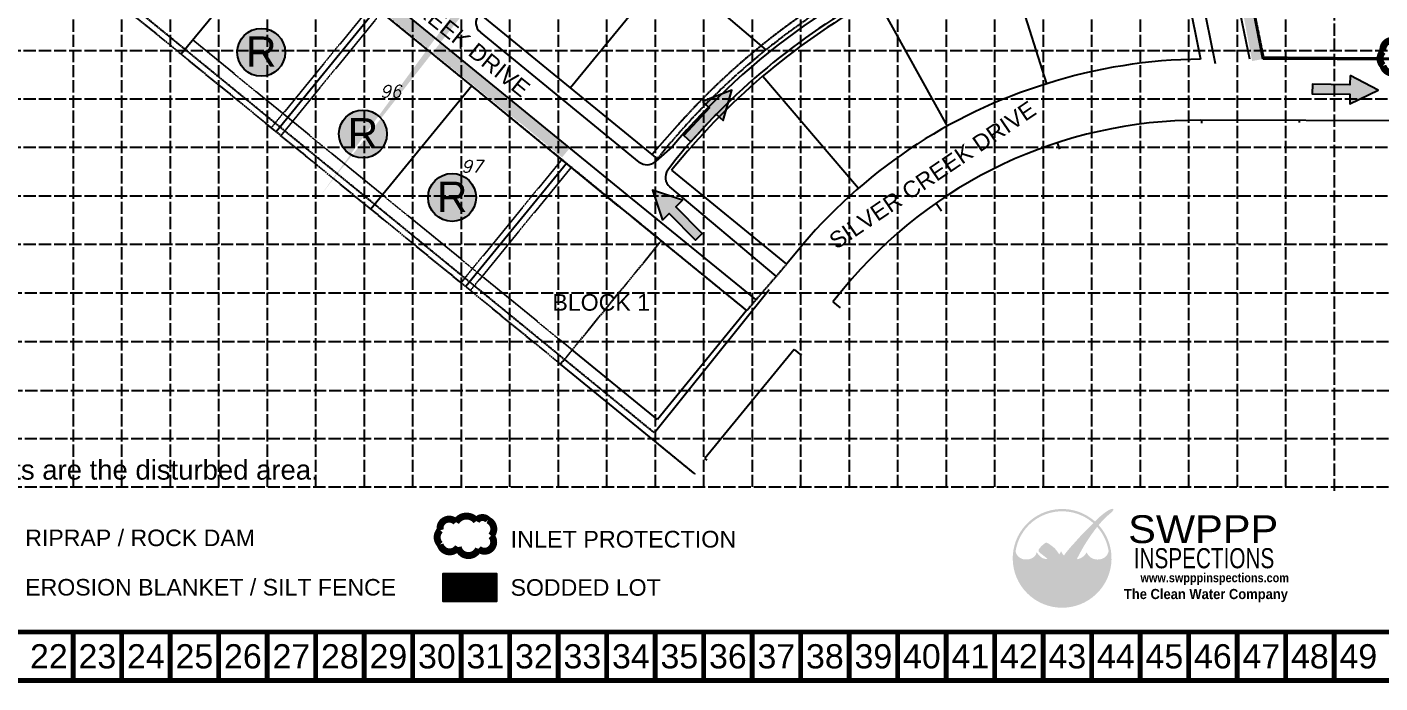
# Model space of a CAD drawing. Header units: feet. Extents: x 1375 to 3913, y 5863 to 7451.
# Drawn here: x 2250 to 3355, y 5863 to 6399 of the extents above; entities that cross this region are included whole.
import ezdxf
from ezdxf.enums import TextEntityAlignment as Align

# ---------------------------------------------------------------- set-up
doc = ezdxf.new("R2010")
doc.units = ezdxf.units.FT
doc.header["$MEASUREMENT"] = 0
for name, pattern in [('DASHED', [0.56, 0.5, -0.06]), ('HIDDEN', [0.31, 0.25, -0.06]), ('PROPERTY', [1.5500000000000003, 1.25, -0.06, 0.06, -0.06, 0.06, -0.06])]:
    doc.linetypes.add(name, pattern=pattern)
doc.layers.get('0').update_dxf_attribs({"color": 40, "linetype": 'CONTINUOUS'})
for name, color, linetype in [('ARROWS', 252, 'CONTINUOUS'), ('BASE', 7, 'CONTINUOUS'), ('DRAIN_OFFSITE', 5, 'DASHED'), ('EOP', 46, 'CONTINUOUS'), ('EROSION BLANKET', 84, 'CONTINUOUS'), ('ESMT_PLT', 1, 'HIDDEN'), ('EX_PVMT', 1, 'CONTINUOUS'), ('EX_WTR', 1, 'CONTINUOUS'), ('GRID', 254, 'HIDDEN'), ('INLET PROTECTION', 5, 'CONTINUOUS'), ('LEGEND', 7, 'CONTINUOUS'), ('LOGO', 7, 'CONTINUOUS'), ('LOT', 6, 'CONTINUOUS'), ('PARCEL_LBLS', 250, 'CONTINUOUS'), ('PL', 4, 'PROPERTY'), ('PL_ADJ', 1, 'CONTINUOUS'), ('PLAT_TITLE', 2, 'CONTINUOUS'), ('ROW', 3, 'CONTINUOUS'), ('SILT_FENCE', 15, 'DASHED')]:
    doc.layers.add(name, color=color, linetype=linetype)
doc.styles.add('L100', font='simplex', dxfattribs={"oblique": 15, "height": 10})
doc.styles.add("L200'", font='ARIAL.TTF', dxfattribs={"height": 0.001968503937008})
doc.styles.add('LOGO', font='', dxfattribs={"height": 25})
doc.styles.add('LOGO1', font='Rockeb.TTF', dxfattribs={"height": 25})
doc.styles.add('ryland', font='ARIAL.TTF', dxfattribs={"height": 25})
doc.styles.get("Standard").update_dxf_attribs({"font": 'ARIAL.TTF'})
doc.styles.get('LOGO').set_extended_font_data('Rockwell', bold=True)

# ---------------------------------------------------------------- blocks, each defined once
blk = doc.blocks.new('LOTA')
blk.add_attdef('LOTDES', text='', height=0.0833).set_placement((0, 0), align=Align.CENTER)
at = {"flags": 1}
for tag, p in [('LOTAINF', (-0.03768332663490526, -5.235306872464207e-07)), ('LOTAAC', (-0.03768332663490526, -3.433420090459549e-07)), ('LOTASF', (-0.03768332663490526, -1.631533308454891e-07))]:
    blk.add_attdef(tag, text='', height=1.051100610993672e-07, dxfattribs=at).set_placement(p, align=Align.CENTER)
blk = doc.blocks.new('A$C2CE27EB8')
at = {"layer": 'LOGO'}
h = blk.add_hatch(color=170, dxfattribs=at)
h.paths.add_polyline_path([(95.20861992706568, 59.81504070363519), (94.07369334172563, 60.98606272476661), (93.20989105467106, 61.99215020426902), (92.49474907468993, 62.93758486212084), (91.72606123329751, 64.11046033804814), (90.8898744552971, 65.57149512770093), (90.18182207053769, 66.94957151933932), (89.70416383342445, 67.91791408138363), (89.2234458290086, 68.92804492751497), (88.74702742547879, 69.9627933071099), (88.2822679910164, 71.00498846953622), (87.61511127851418, 72.55032519594693), (86.86670594156385, 74.41317764647602), (86.32491196267847, 75.8464669364829), (85.99417947002121, 76.7368961377664), (85.66793594230376, 77.62104547618901), (85.33886935236933, 78.50836135363193), (84.99966767295837, 79.40829017150634), (84.6430188769341, 80.33027833144138), (84.262821712392, 81.28146670362446), (83.85781802847987, 82.25977403249851), (83.42796044962097, 83.26081353123323), (82.97320160024219, 84.28019841286459), (82.49349410477816, 85.31354189049728), (81.98879058765306, 86.35645717721388), (81.45904367329786, 87.40455748609156), (80.90420598614173, 88.45345603023168), (80.32494880105287, 89.49856265825804), (79.72481799463594, 90.53447376130839), (79.1080780939842, 91.55558236594493), (78.47899362613998, 92.55628149887036), (77.84182911815833, 93.53096418669418), (77.20084909709203, 94.47402345611931), (76.56031809001661, 95.37985233372979), (75.9245006239803, 96.24284384621546), (75.29600721908173, 97.05951900913624), (74.67083236753024, 97.83491079374062), (74.04331655460737, 98.57618016014737), (73.40780026553784, 99.29048806855747), (72.75862398560503, 99.98499547911558), (72.1793484526429, 100.575858404515), (70.47289153210977, 100.568494646894), (68.5134819731129, 100.7704809104139), (66.91230834093403, 101.0750802794083), (65.81135303921337, 101.3341426457597), (64.71119866818253, 101.6476739509093), (63.63140311866027, 102.0156544650441), (62.05915515635797, 102.6424066675763), (60.07842272753896, 103.6699068674942), (58.25412977444239, 104.8564421282678), (56.63927229824913, 106.1541399392996), (55.21113329124228, 107.5514634970574), (53.97079602145686, 108.9689733489607), (52.91890984247175, 110.3178684588513), (52.07066288076476, 111.4855240149183), (51.38027484900749, 112.4564972889519), (51.03586780325031, 112.9376586029764), (50.72603403934727, 113.3605683685873), (50.44960616934668, 113.7204598281415), (50.20541680528731, 114.0125662240083), (49.99229855917338, 114.2321207985856), (49.809084043035, 114.3743567942487), (49.65391661365402, 114.4363274124933), (49.5221826068655, 114.4223656912385), (49.40857910325803, 114.3386246275119), (49.30780318342613, 114.1912572183365), (49.21455192796157, 113.9864164607432), (49.12352241745702, 113.7302553517541), (49.02941173250611, 113.4289268883987), (48.7759250414806, 112.5872023006982), (48.35059710869564, 111.3747263117334), (47.81714754202221, 110.2006988721537), (47.25892343048372, 109.1884784835494), (46.55964948912333, 108.1414053056127), (45.72698798959345, 107.0905348426951), (44.76604950624051, 106.058711746556), (43.68763672331033, 105.0730208157835), (42.48594105192342, 104.1387759535801), (41.18542137938994, 103.2746727304831), (39.80829360155622, 102.4956993653346), (38.37276280240076, 101.8144041642818), (36.89372032717574, 101.2438215045376), (35.33215200635232, 100.7776745677445), (33.65324493998332, 100.4122832231673), (31.82326734897742, 100.1443318105237), (29.82933389825894, 99.97223701926293), (27.76356815858026, 99.90422111723626), (25.71343668541022, 99.9471702578877), (23.77369154148118, 100.1070107251569), (21.98613133873914, 100.3918615830386), (20.3052719441971, 100.8156811456773), (18.68793543115953, 101.3918767572854), (17.07718847034903, 102.1399782903061), (15.46496805492279, 103.063576776523), (13.87120707690201, 104.1648637786191), (12.31774657481537, 105.4466015168376), (11.21002844370878, 106.5353245398866), (10.48556118833039, 107.3169003419497), (9.779946300448046, 108.1706879763211), (9.091635901870632, 109.1230325883329), (8.419082114381581, 110.2002793233679), (7.760737059771145, 111.428773326764), (7.115052859830939, 112.8348597438835), (6.480481636358491, 114.4448837200978), (5.855475511144959, 116.2851904007404, -0.5957293136125847), (166.6438216678439, 175.1367396979603), (167.9164323571008, 176.4356777410292), (168.9552358324404, 177.4869522000387), (170.0442564355926, 178.5779183185913, 37.93689005444305), (177.7058289826232, 171.0134741280829), (177.2714863263222, 170.491520946182), (176.3860161327716, 169.4146911069757), (175.4925541365715, 168.3141704989392), (174.6195357378247, 167.2244648089894, -0.1464490997537612), (198.4423599902821, 116.7301987880822), (198.0176922042765, 115.7411114493343), (197.6390368664142, 114.8180767077698), (197.2973744290111, 113.9565475623908), (196.9836853443626, 113.1519770121961), (196.5048014217077, 111.9298741414269), (195.9662184486442, 110.6758833059893), (195.3706916403876, 109.5381506272637), (194.6864941170138, 108.4816282985394), (193.9294514483781, 107.514287467796), (193.0950177334735, 106.606665741424), (192.1685963037035, 105.7215574019913), (191.1782398544647, 104.8803513496532), (190.1223148246545, 104.0835077173409), (189.009535408286, 103.3412741931452), (187.8495382998963, 102.6642404088408), (186.6415396046427, 102.0551571374424), (185.3867635519919, 101.5172422900283), (184.0864722830388, 101.0534494695478), (182.7449008752624, 100.6669801713075), (181.3564076434127, 100.3528907665657), (179.9364145249151, 100.1097636108741), (178.4903952459654, 99.93386345252702), (177.0186155145661, 99.82210335118782), (175.5426365566786, 99.78186704733241), (174.031062877385, 99.82100725639805), (172.4700050797078, 99.94879829555953), (170.8430124940019, 100.1751302947019), (169.1817513800052, 100.5059694411499), (167.5241041564564, 100.9472150835429), (165.9116581873923, 101.5036779997162), (164.3900492679395, 102.1764073333478), (162.9360756016436, 102.979030075971), (161.5475284874551, 103.9078889100349), (160.2105312116923, 104.9643755479361), (158.9099179795721, 106.1508139649586), (157.6688019462313, 107.4335286180835), (156.532737559502, 108.7566013178192), (155.5502930276703, 110.0583187377083), (154.7902080806239, 111.2345821460882), (154.2711876837807, 112.1398100411299), (153.9890702645257, 112.643823941767), (153.7366072574864, 113.0898248267713), (153.5088910579143, 113.4681090821376), (153.3010140611868, 113.7689730935002), (153.1080686626506, 113.9827132465999), (152.9255649298175, 114.1028256868893), (152.7506836188218, 114.1356055987507), (152.5810231579549, 114.0905479262927), (152.4141819755091, 113.9771476136279), (152.2477584997741, 113.804899604862), (152.0793511590464, 113.5832988441151), (151.9065583816141, 113.3218402754917), (151.7269785957583, 113.0300188430963), (151.538262428739, 112.7159904591367), (151.0549735276804, 111.9102342573232), (150.3624256347553, 110.8338517756439), (149.4575666021706, 109.6161752978375), (148.4975178456043, 108.5235431732789), (147.6236546356345, 107.6299207571), (146.65649223733, 106.7420057109738), (145.6029140320798, 105.8771291933182), (144.4470948580356, 105.0280235610048), (143.1828379578683, 104.1927524228066), (141.7750791716262, 103.3511755922696), (140.2065048930954, 102.5025607768547), (138.4577538122303, 101.7272413704164), (136.8506304059351, 101.2070239784409), (135.5951448572137, 100.8721417295218), (134.1745706367819, 100.5674157436836), (132.6348719967255, 100.3092029401128), (132.2787053165912, 99.4353157435321), (131.88292379207, 98.44098954822562), (131.436158300397, 97.30235522594432), (130.9413036668916, 96.028291063869), (130.4051125172691, 94.63657819342075), (129.8343374772185, 93.14499774585897), (129.2357311724541, 91.57133085274347), (128.616046228713, 89.93335864561686), (127.9820352716497, 88.24886225548812), (127.3404509269462, 86.53562281396466), (126.6978120755766, 84.81106276652054), (126.0597026190349, 83.09116981411353), (125.4314727141023, 81.39157297152735), (124.8184725175361, 79.72790125412973), (124.2260521861085, 78.11578367670768), (123.6595618765655, 76.57084925430365), (123.1243517456637, 75.10872700191669), (122.6257719501591, 73.74504593454787), (122.1670180661931, 72.4912172257408), (121.7426673474647, 71.34178068328151), (121.3451424670147, 70.2870582734322), (120.7639613101292, 68.7972390352545), (120.0496546642535, 67.16443784493822), (119.3123976078982, 65.74425945314022), (118.4949972512859, 64.4425841870924), (117.6221654546198, 63.26282337223995), (116.7140398665915, 62.19287788736153), (115.7617503166903, 61.1884766994383), (114.8164658908545, 60.28331490911057), (113.8565050157094, 59.46382836381633), (112.8669251126407, 58.726997597013), (111.8483876441574, 58.08134185319261), (110.7803966892893, 57.5146939833146), (109.6942649706234, 57.03167218316173), (108.3571767009726, 56.5362396645088), (106.8038728609677, 56.11730793186723), (105.3904011952773, 55.90186672742789), (104.0637420359526, 55.89150274348412), (102.7869401917023, 56.08436781328317), (101.5312572783423, 56.42565553995701), (100.0462058634612, 56.9279379650402), (98.75863792865448, 57.42650168806108), (97.4881895509534, 58.05381253724374), (96.33020872727593, 58.83565389332148)])
h.paths.add_polyline_path([(103.1600825765486, 111.2688724897855), (101.2154833940272, 114.6768879966677), (100.0487132690682, 117.1282727373818), (99.36062895480563, 115.3943663291249), (97.4758566524165, 112.2853005655869), (95.97351852070824, 110.5884500736595), (96.15217366016395, 110.2920965639929), (96.45558665199042, 109.790587985556), (96.73902394676315, 109.3293376317462), (97.00495446489822, 108.9095790388334), (97.25584712671025, 108.5325457432701), (97.49407733102453, 108.1986115439731), (97.72164639045786, 107.9047112898745), (97.94046209611952, 107.6469200924558), (98.15243223908965, 107.4213130631802), (98.35946461048388, 107.2239653134973), (98.56346700138192, 107.050951954895), (98.76634720286393, 106.8983480988292), (98.97001300605007, 106.7622288567563), (99.1760168276387, 106.6392300368059), (99.3844895868765, 106.5282302336823), (99.59520682855873, 106.4286687387687), (99.80794409755981, 106.3399848434253), (100.0224769387137, 106.2616178390145), (100.2385808968711, 106.1930070169184), (100.4560315168596, 106.1335916685014), (100.6746043435305, 106.0828110851241), (100.8939627027735, 106.0402353894937), (101.1133210447529, 106.0059580296204), (101.3317816006434, 105.9802032848547), (101.5484466016696, 105.9631954345359), (101.7624182790241, 105.9551587580121), (101.9727988638806, 105.9563175346273), (102.1786905874769, 105.9668960437255), (102.3791956810087, 105.9871185646529), (102.5737717413913, 106.0171719968607), (102.763297828531, 106.0570937202438), (102.9490083680571, 106.1068837348062), (103.1321377855493, 106.166542040535), (103.3139205066541, 106.2360686374378), (103.4955909569753, 106.3154635255155), (103.6783835621486, 106.4047267047602), (103.8635327478073, 106.5038581751901), (104.0520110953316, 106.6129513882249), (104.2437438094162, 106.732473601071), (104.4383942504728, 106.8629855223295), (104.6356257790135, 107.0050478606819), (104.8351017554637, 107.1592213247261), (105.0364855402786, 107.3260666231025), (105.2394404939196, 107.5061444644339), (105.4436299768531, 107.7000155573616), (105.6491101215847, 107.9084835780831), (105.8575081488007, 108.1333240731384), (105.9954415665334, 108.290586631517), (104.5661867606514, 109.5050753134587)], flags=17)
blk.add_hatch(color=240, dxfattribs=at).paths.add_polyline_path([(187.7048146419793, 194.509524663102), (189.7804245014636, 196.0903705584786), (191.5485997498718, 197.4081922000894), (193.0439611310462, 198.4933234566121), (194.3011293888294, 199.376098196725), (195.3547252670651, 200.0868502891097), (196.2393695095943, 200.6559136024433), (196.9896828602618, 201.1136220054067), (197.6402860629082, 201.4903093666757), (198.2213483574646, 201.8122912012677), (198.7452329682078, 202.0898096095315), (199.2198516155022, 202.3290883381529), (199.6531160197114, 202.5363511338161), (200.0529379012, 202.7178217432062), (200.4272289803316, 202.8797239130079), (200.7839009774702, 203.0282813899074), (201.1308656129804, 203.1697179205895), (201.4744167308991, 203.3090143729356), (201.8143766699554, 203.4461800996215), (202.1489498925498, 203.5799815745193), (202.4763408610866, 203.7091852715018), (202.7947540379664, 203.8325576644415), (203.1023938855919, 203.9488652272111), (203.3974648663643, 204.0568744336821), (203.6781714426857, 204.1553517577282), (203.9432791831773, 204.2433627106362), (204.1937980813377, 204.321168953354), (204.4312992368846, 204.3893311842434), (204.657353749536, 204.448410101666), (204.8735327190097, 204.4989664039839), (205.0814072450221, 204.5415607895604), (205.2825484272926, 204.5767539567568), (205.4785273655375, 204.6051066039339), (205.6705410848235, 204.62712335962), (205.8582903116062, 204.6430845729951), (206.0411016976886, 204.6532145234042), (206.2183018948745, 204.6577374901916), (206.3892175549672, 204.6568777527034), (206.5531753297714, 204.6508595902834), (206.7095018710897, 204.6399072822761), (206.8575238307253, 204.6242451080276), (206.996698791218, 204.6040412770457), (207.1270080580503, 204.5792397194941), (207.2485638674389, 204.5497282957007), (207.361478455603, 204.5153948659936), (207.46586405876, 204.4761272906997), (207.5618329131275, 204.4318134301458), (207.6494972549244, 204.3823411446612), (207.7289693203675, 204.3275982945726), (207.8003987519887, 204.2674166686598), (207.8640848175728, 204.2014037695111), (207.9203641912172, 204.1291110281689), (207.9695735470218, 204.0500898756736), (208.0120495590836, 203.9638917430656), (208.0481289015006, 203.8700680613873), (208.0781482483717, 203.7681702616798), (208.1024442737958, 203.6577497749824), (208.1212040208557, 203.5386383866536), (208.1340160085883, 203.4117892993125), (208.1403191250142, 203.2784360698935), (208.1395522581543, 203.1398122553326), (208.1311542960311, 202.9971514125644), (208.1145641266658, 202.8516870985238), (208.0892206380786, 202.704652870146), (208.0545627182923, 202.5572822843654), (208.0100479556054, 202.4102295029647), (207.9552087394241, 202.2618311071102), (207.8895961594326, 202.1098442828156), (207.8127613053139, 201.9520262160919), (207.7242552667531, 201.786134092955), (207.6236291334344, 201.6099250994154), (207.5104339950394, 201.4211564214883), (207.3842209412546, 201.2175852451857), (207.2444662520156, 200.997548148251), (207.0903469682703, 200.7616992753514), (206.9209653212188, 200.5112721628828), (206.7354235420644, 200.2475003472416), (206.5328238620068, 199.9716173648255), (206.3122685122466, 199.6848567520306), (206.0728597239849, 199.3884520452531), (205.8136997284232, 199.0836367808903), (205.5322261124647, 198.7697941907435), (205.2192178858236, 198.4389062882351), (204.8637894139156, 198.0811047821907), (204.4550550621575, 197.6865213814367), (203.9821291959652, 197.2452877948011), (203.4341261807549, 196.7475357311092), (202.8001603819434, 196.183396899189), (202.0693461649462, 195.5430030078657), (201.2357483284763, 194.8203235151982), (200.3132334044226, 194.0246788761712), (199.3206183579732, 193.1692272950028), (198.276720154312, 192.267126975909), (197.2003557586254, 191.3315361231079), (196.1103421361013, 190.3756129408147), (195.0254962519234, 189.4125156332476), (193.9646350712787, 188.4554024046232), (192.9423293351829, 187.5142726187707), (191.9561648879726, 186.5864902779666), (190.9994813498115, 185.6662605441007), (190.0656183408669, 184.7477885790623), (189.1479154813046, 183.8252795447391), (188.2397123912897, 182.8929386030214), (187.334348690988, 181.9449709157965), (186.4251640005659, 180.9755816449556), (185.5071256245146, 179.9806582870877), (184.5817116046269, 178.9628176775867), (183.6520276670253, 177.9263589865491), (182.7211795378294, 176.8755813840693), (181.7922729431584, 175.8147840402437), (180.8684136091338, 174.7482661251669), (179.9527072618748, 173.6803268089348), (179.0482596275015, 172.6152652616414), (178.1564167976876, 171.5549492523714), (177.2714863263091, 170.4915209461536), (176.3860161327989, 169.4146911070067), (175.4925541365856, 168.3141704989488), (174.5836482571008, 167.1796698859972), (173.6518464137739, 166.0009000321697), (172.6896965260353, 164.767571701484), (171.689746513317, 163.4693956579575), (170.6473538547366, 162.0999189857098), (169.5691142681781, 160.6680340492654), (168.4644330312126, 159.1864695332496), (167.3427154214119, 157.6679541222867), (166.2133667163466, 156.1252165010043), (165.0857921935894, 154.5709853540267), (163.969397130712, 153.0179893659789), (162.8735868052854, 151.4789572214878), (161.8052128185641, 149.9630650778626), (160.7609120665302, 148.4652789831551), (159.734767768849, 146.9770124581011), (158.7208631451849, 145.4896790234369), (157.7132814152033, 143.9946921998989), (156.7061057985684, 142.4834655082223), (155.6934195149456, 140.947412469143), (154.6693057839989, 139.3779466033981), (153.6302805834284, 137.7701013900341), (152.582590923068, 136.1333901413377), (151.534916570788, 134.4809461279067), (150.4959372944581, 132.8259026203385), (149.4743328619466, 131.1813928892306), (148.4787830411237, 129.5605502051803), (147.5179675998593, 127.9765078387849), (146.6005663060209, 126.4423990606424), (145.7323958355828, 124.9671911833274), (144.9078204969287, 123.5431876873217), (144.1183415065461, 122.1585260950852), (143.3554600809234, 120.8013439290778), (142.6106774365471, 119.4597787117588), (141.8754947899042, 118.1219679655878), (141.1414133574845, 116.7760492130245), (140.399934355773, 115.4101599765285), (139.6458964651051, 114.0178254719557), (138.8874882212031, 112.6141216887473), (138.1362356236355, 111.2195123097432), (137.4036646719719, 109.85446101778), (136.7013013657802, 108.5394314956969), (136.0406717046303, 107.2948874263312), (135.4333016880914, 106.1412924925216), (134.8907173157304, 105.0991103771075), (134.4197912244554, 104.1794548267756), (134.0087826005188, 103.3560398436201), (133.6412972675125, 102.593229493584), (133.3009410490245, 101.8553878426111), (132.9713197686465, 101.106878956645), (132.6360392499691, 100.3120669016283), (132.2787053165839, 99.43531574350573), (131.8829237920791, 98.44098954822005), (131.4361583003988, 97.30235522595842), (130.9413036668943, 96.02829106388322), (130.4051125172682, 94.6365781933979), (129.8343374772253, 93.14499774590911), (129.2357311724691, 91.57133085282089), (128.6160462287025, 89.93335864553978), (127.9820352716301, 88.24886225546845), (127.3404509269558, 86.53562281401321), (126.697812075558, 84.8110627665119), (126.0597026190167, 83.09116981403099), (125.4314727140913, 81.3915729715709), (124.8184725175361, 79.72790125412973), (124.2260521861085, 78.11578367670768), (123.6595618765655, 76.57084925430365), (123.1243517456637, 75.10872700191669), (122.6257719501591, 73.74504593454787), (122.1670180661945, 72.49121722574637), (121.7426673474565, 71.34178068327037), (121.3451424670175, 70.28705827342958), (120.9668660979487, 69.31737196253289), (120.600260913322, 68.4230437168901), (120.2377495862102, 67.59439550280979), (119.8717547896854, 66.82174928660197), (119.4946991968186, 66.09542703457521), (119.100619253546, 65.40701144056834), (118.6900064972551, 64.75312810853382), (118.2649662381959, 64.13166336995482), (117.8276037866199, 63.54050355631216), (117.3800244527765, 62.97753499908833), (116.9243335469168, 62.44064402976539), (116.4626363792918, 61.92771697982482), (115.9970382601514, 61.43664018074935), (115.5290878742221, 60.96568962370975), (115.0581074041306, 60.51469993863032), (114.5828624069804, 60.08389541512622), (114.1021184398742, 59.67350034281048), (113.614641059914, 59.28373901129817), (113.1191958242025, 58.91483571020274), (112.6145482898437, 58.5670147291388), (112.0994640139397, 58.24050035771927), (111.5734379997411, 57.93546081401144), (111.0388830350907, 57.65184002989054), (110.4989413539788, 57.38952586568359), (109.9567551903992, 57.14840618171922), (109.4154667783396, 56.92836883832422), (108.8782183517924, 56.72930169582571), (108.3481521447475, 56.55109261455254), (107.8284103911983, 56.39362945483128), (107.3214245850222, 56.25689352671679), (106.8267832596512, 56.1412399391719), (106.3433642084074, 56.04711725088589), (105.8700452246098, 55.97497402054898), (105.4057041015803, 55.92525880685082), (104.9492186326397, 55.89842016848081), (104.4994666111079, 55.8949066641286), (104.0553258303053, 55.91516685248484), (103.6156927809511, 55.95918204017971), (103.1795387433517, 56.02506452561272), (102.7458536952136, 56.11045935512448), (102.3136276142427, 56.21301157505548), (101.881850478142, 56.33036623174689), (101.4495122646194, 56.46016837153888), (101.0156029513787, 56.60006304077262), (100.5791125161254, 56.74769528578815), (100.1394985327602, 56.90145775930034), (99.69808895996357, 57.06273353951883), (99.25667935261117, 57.23365331102787), (98.81706526557946, 57.41634775841032), (98.381042253744, 57.61294756625068), (97.95040587198037, 57.82558341913204), (97.52695167516413, 58.05638600163786), (97.11247521817268, 58.30748599835306), (96.70832316859969, 58.58035993550163), (96.3140466449272, 58.87386770587557), (95.92874787835717, 59.18621504390967), (95.55152910008928, 59.51560768403601), (95.18149254132368, 59.86025136068929), (94.81774043326277, 60.21835180830283), (94.4593750071067, 60.58811476130973), (94.10549849405652, 60.96774595414479), (93.7547642322761, 61.35752571887235), (93.40402998777245, 61.76603277808783), (93.0497046335172, 62.20392045201629), (92.68819704248153, 62.68184206088529), (92.31591608763574, 63.21045092492056), (91.92927064194919, 63.80040036434889), (91.52466957839442, 64.46234369939691), (91.09852176994127, 65.20693425028946), (90.64906117209921, 66.0401879921086), (90.18182207052996, 66.94957151935), (89.70416383343581, 67.91791408136442), (89.22344582901724, 68.92804492750133), (88.74702742547697, 69.96279330711252), (88.28226799101367, 71.0049884695469), (87.83652689383052, 72.03745966415568), (87.41716350212755, 73.04303614028947), (87.0290919515428, 74.00898333933947), (86.66744544745416, 74.94031147086218), (86.3249119626762, 75.84646693645607), (85.99417947002257, 76.73689613771978), (85.66793594230876, 77.62104547625029), (85.33886935234796, 78.50836135364659), (84.9996676729561, 79.4082901715069), (84.64301887694683, 80.33027833142819), (84.26282171240291, 81.28146670359058), (83.85781802848487, 82.25977403249647), (83.42796044962188, 83.26081353122856), (82.97320160024174, 84.28019841287221), (82.49349410477453, 85.31354189051046), (81.98879058764896, 86.35645717722605), (81.45904367329376, 87.40455748610316), (80.9042059861381, 88.4534560302261), (80.32494880104969, 89.49856265827168), (79.72481799464776, 90.53447376129327), (79.1080780939933, 91.55558236593993), (78.47899362614316, 92.55628149885922), (77.84182911815833, 93.5309641866993), (77.20084909709749, 94.47402345610817), (76.56031809001843, 95.37985233373286), (75.92450062398166, 96.24284384622251), (75.29600721907809, 97.05951900914283), (74.67083236753206, 97.8349107937346), (74.04331655459919, 98.57618016015601), (73.40780026553784, 99.29048806856667), (72.75862398560321, 99.98499547912479), (72.09012820005319, 100.6668633519893), (71.39665339414341, 101.343252647319), (70.67254005313043, 102.021324325273), (69.91392969707113, 102.7067147582129), (69.12416798522281, 103.3989619673158), (68.30840161164042, 104.0960793859606), (67.4717772703807, 104.7960804475289), (66.61944165549994, 105.4969785854004), (65.75654146105308, 106.1967872329533), (64.88822338109821, 106.8935198235694), (64.01963410969074, 107.5851897906265), (63.15630766180766, 108.2692418814186), (62.30532733611744, 108.9408460988798), (61.4741637522061, 109.5946037598579), (60.67028752966144, 110.2251161812003), (59.90116928807083, 110.8269846797538), (59.17427964702347, 111.3948105723649), (58.49708922610535, 111.9231951758828), (57.87706864490565, 112.4067398071527), (57.31958303998363, 112.8418987524752), (56.82157561578697, 113.2325381759612), (56.37788409373525, 113.5843772111726), (55.98334619524849, 113.903134991673), (55.63279964174581, 114.1945306510252), (55.32108215464768, 114.4642833227916), (55.04303145537278, 114.7181121405345), (54.7934852653425, 114.9617362378186), (54.56801076364081, 115.2002019084597), (54.36509296002077, 115.4358640872892), (54.18394632190211, 115.670404869395), (54.02378531670365, 115.9055063498625), (53.88382441184331, 116.1428506237788), (53.76327807474036, 116.3841197862304), (53.66136077281499, 116.6309959323027), (53.57728697348375, 116.8851611570823), (53.51032724787819, 117.1477368572943), (53.45997658196939, 117.4176016362134), (53.4257860654443, 117.693073398754), (53.407306787984, 117.9724700498292), (53.40408983927318, 118.2541094943534), (53.4156863089961, 118.5363096372396), (53.44164728683654, 118.8173883834016), (53.4815238624783, 119.0956636377526), (53.53531602152316, 119.3703504242975), (53.6048193332449, 119.6442522434052), (53.69227826283577, 119.9210697145344), (53.79993727548708, 120.204503457144), (53.93004083639198, 120.4982540906934), (54.08483341074134, 120.8060222346421), (54.26655946372739, 121.1315085084492), (54.47746346054191, 121.4784135315738), (54.71934486946975, 121.8496447218502), (54.99222317116619, 122.2449366906101), (55.29567284937866, 122.6632308475635), (55.62926838785461, 123.1034686024155), (55.99258427034283, 123.5645913648756), (56.38519498058986, 124.0455405446506), (56.80667500234358, 124.5452575514488), (57.25659881935371, 125.0626837949773), (57.73408033393389, 125.5962433397242), (58.2363911226762, 126.1422908692992), (58.76034218073892, 126.6966637220941), (59.30274450328125, 127.2551992364982), (59.86040908546283, 127.8137347509023), (60.43014692244196, 128.3681076036967), (61.00876900937692, 128.9141551332722), (61.59308634142826, 129.4477146780187), (62.17949142090538, 129.9648418807091), (62.76270277871618, 130.4624656016407), (63.3370204529233, 130.9377330054939), (63.89674448158712, 131.3877912569474), (64.4361749027662, 131.8097875206818), (64.94961175452408, 132.2008689613767), (65.43135507491888, 132.5581827437113), (65.87570490201233, 132.8788760323656), (66.27877164152505, 133.1610947864666), (66.64390716982098, 133.4069801429335), (66.97627373092655, 133.6196720331317), (67.28103356886459, 133.8023103884283), (67.56334892766063, 133.9580351401896), (67.82838205134021, 134.0899862197809), (68.08129518392752, 134.20130355857), (68.32725056944673, 134.2951270879211), (68.57055007504096, 134.3740360374171), (68.81205406031404, 134.4383668294987), (69.05176250798831, 134.4878951848194), (69.28967540078838, 134.5223968240351), (69.52579272143385, 134.5416474678017), (69.7601144526484, 134.5454228367734), (69.9926405771539, 134.5334986516054), (70.22337107767225, 134.5056506329528), (70.45253038632472, 134.4618974690503), (70.68124073282843, 134.4032297184463), (70.91084879629761, 134.3308809072676), (71.1427012558479, 134.2460845616417), (71.37814479059352, 134.1500742076971), (71.61852607965193, 134.0440833715609), (71.865191802136, 133.9293455793603), (72.11948863716134, 133.8070943572229), (72.38339919420878, 133.6775539759352), (72.6614498042145, 133.5369116849248), (72.95880272848217, 133.3803454782757), (73.280620228315, 133.2030333500743), (73.63206456501575, 133.0001532944067), (74.01829799988491, 132.7668833053585), (74.44448279422659, 132.4984013770147), (74.91578120934264, 132.1898855034613), (75.43558748662326, 131.8381109896383), (76.00022378780659, 131.4462423838967), (76.6042442547182, 131.0190415454422), (77.24220302918275, 130.5612703334806), (77.90865425302718, 130.0776906072166), (78.59815206807525, 129.5730642258555), (79.30525061615299, 129.0521530486036), (80.02450403908688, 128.5197189346651), (80.75079531734218, 127.9796006328077), (81.48032278595429, 127.4319444500463), (82.20961361860009, 126.8759735829591), (82.93519498895466, 126.3109112281206), (83.65359407069582, 125.7359805821086), (84.36133803749908, 125.1504048414999), (85.05495406304044, 124.553407202872), (85.73096932099725, 123.9442108628011), (86.38685401001067, 123.3220836974457), (87.02385042859441, 122.6864723012862), (87.64414390022466, 122.0368679483876), (88.24991974838031, 121.3727619128117), (88.84336329653843, 120.6936454686211), (89.42665986817792, 119.9990098898795), (90.00199478677678, 119.2883464506499), (90.57155337581162, 118.5611464249961), (91.13655821125076, 117.8180512049465), (91.69438087902063, 117.0643026544008), (92.24143021753525, 116.3062927552268), (92.77411506521048, 115.5504134892902), (93.28884426046079, 114.803056838458), (93.78202664170294, 114.0706147845968), (94.25007104735005, 113.359479309573), (94.68938631581796, 112.6760423952538), (95.09739129917807, 112.0258362825929), (95.47554490412404, 111.4109542488997), (95.82631605100687, 110.8326298305716), (96.15217366017487, 110.2920965640036), (96.45558665198087, 109.7905879855925), (96.73902394677134, 109.3293376317366), (97.00495446489913, 108.9095790388309), (97.25584712671207, 108.5325457432722), (97.49407733101953, 108.1986115439701), (97.72164639045604, 107.9047112898761), (97.94046209611633, 107.6469200924579), (98.15243223909374, 107.4213130631786), (98.35946461048252, 107.2239653135038), (98.56346700137556, 107.0509519548996), (98.76634720286756, 106.8983480988296), (98.97001300605143, 106.7622288567594), (99.17601682764507, 106.6392300368054), (99.3844895868674, 106.5282302336859), (99.59520682855873, 106.4286687387682), (99.80794409756209, 106.3399848434218), (100.0224769387191, 106.2616178390156), (100.2385808968716, 106.1930070169175), (100.456031516861, 106.1335916684968), (100.6746043435305, 106.0828110851227), (100.8939627027803, 106.0402353894921), (101.1133210447524, 106.0059580296204), (101.3317816006484, 105.9802032848537), (101.5484466016683, 105.9631954345364), (101.7624182790132, 105.9551587580121), (101.9727988638847, 105.9563175346273), (102.1786905874833, 105.966896043726), (102.3791956810096, 105.9871185646533), (102.5737717414013, 106.0171719968633), (102.7632978285424, 106.0570937202468), (102.9490083680498, 106.1068837348031), (103.1321377855461, 106.166542040534), (103.3139205066491, 106.2360686374374), (103.495590956979, 106.3154635255145), (103.6783835621541, 106.4047267047641), (103.8635327477959, 106.503858175188), (104.0520110953294, 106.6129513882233), (104.2437438094044, 106.7324736010638), (104.4383942504801, 106.8629855223397), (104.6356257790117, 107.0050478606839), (104.8351017554583, 107.1592213247261), (105.0364855402754, 107.3260666230989), (105.2394404939223, 107.5061444644323), (105.443629976854, 107.7000155573589), (105.6491101215797, 107.9084835780876), (105.8575081488043, 108.1333240731445), (106.0708440512844, 108.3765555566329), (106.2911378217764, 108.6401965426561), (106.5204094530354, 108.9262655453178), (106.7606789378192, 109.2367810787217), (107.0139662688821, 109.5737616569719), (107.2822914389812, 109.9392257941706), (107.5675622219333, 110.3347060658429), (107.8712375157916, 110.7597912931884), (108.1946639996731, 111.2135843588286), (108.5391883526922, 111.6951881453839), (108.9061572539645, 112.2037055354747), (109.2969173826041, 112.7382394117216), (109.7128154177276, 113.2978926567456), (110.1551980384488, 113.8817681531656), (110.6251423968533, 114.4892783247008), (111.1226475369067, 115.1210737594484), (111.6474429755431, 115.7781145866052), (112.1992582296975, 116.4613609353667), (112.7778228163043, 117.1717729349261), (113.3828662522988, 117.9103107144809), (114.014118054617, 118.6779344032261), (114.6713077401919, 119.4756041303567), (115.3544871048175, 120.3040429280485), (116.0649970597228, 121.1630254404026), (116.8045007949945, 122.0520892145008), (117.574661500721, 122.9707717974248), (118.3771423669896, 123.9186107362555), (119.2136065838881, 124.8951435780756), (120.0857173415025, 125.8999078699668), (120.9951378299215, 126.93244115901), (121.9416939557273, 127.9911724132365), (122.9178624914839, 129.0700962844777), (123.9142829262532, 130.162098845514), (124.9215947490943, 131.2600661691266), (125.930437449068, 132.3568843280965), (126.9314505152342, 133.4454393952034), (127.915273436653, 134.5186174432291), (128.8725457023843, 135.5693045449538), (129.7966142813939, 136.5925212813079), (130.6916560622708, 137.5918262658189), (131.5645554135072, 138.5729126201641), (132.4221967035951, 139.5414734660212), (133.2714643010299, 140.5032019250679), (134.1192425743047, 141.4637911189808), (134.9724158919112, 142.4289341694367), (135.8378686223446, 143.4043241981154), (136.7217362908027, 144.3949010414499), (137.6271590493093, 145.4025913949079), (138.5565282065922, 146.4285686687174), (139.5122350713818, 147.4740062731036), (140.496670952406, 148.5400776182927), (141.5122271583932, 149.6279561145113), (142.5612949980737, 150.7388151719847), (143.6462657801749, 151.8738282009393), (144.767548903696, 153.032660410027), (145.9176261287084, 154.2089442015978), (147.0869973055555, 155.394803776427), (148.2661622845799, 156.58236333529), (149.4456209161217, 157.7637470789629), (150.615873050524, 158.9310792082217), (151.7674185381293, 160.0764839238401), (152.8907572292792, 161.192085426595), (153.9788234169291, 162.2723254413955), (155.0342891644914, 163.3209157896874), (156.0622609779939, 164.3438858170504), (157.0678453634605, 165.3472648690639), (158.0561488269186, 166.3370822913088), (159.0322778743948, 167.3193674293641), (160.0013390119143, 168.3001496288093), (160.9684387455045, 169.2854582352256), (161.9381129347771, 170.2802142992554), (162.9126148536952, 171.2849056918013), (163.8936271298053, 172.2989119888294), (164.8828323906564, 173.3216127663056), (165.8819132637964, 174.3523876001972), (166.8925523767739, 175.3906160664687), (167.9164323571363, 176.4356777410879), (168.9552358324322, 177.4869522000195), (170.0097291223933, 178.5433293229784), (171.0770133154811, 179.6017402046701), (172.1532731923412, 180.6586262435466), (173.2346935336182, 181.71042883806), (174.3174591199581, 182.7535893866656), (175.3977547320055, 183.7845492878142), (176.4717651504056, 184.7997499399595), (177.5356751558033, 185.795632741554), (178.5905119128956, 186.772290076039), (179.6566721225759, 187.7444182668122), (180.7593948697909, 188.7303646222587), (181.9239192394857, 189.7484764507655), (183.1754843166063, 190.8171010607174), (184.5393291860987, 191.9545857604998), (186.0406929329074, 193.1792778584994)])
for s, height, style, width, p in [('SWPPP', 57.60925966067344, 'LOGO1', 1.115, (238.8026452088648, 133.7406876224695)), ('INSPECTIONS', 41.63775, 'LOGO1', 0.77, (250.3275894484327, 81.67609113344804)), ('www.swpppinspections.com', 18.66904619113898, 'LOGO', 0.9, (264.2070487288779, 52.73259751457726))]:
    blk.add_text(s, height=height, dxfattribs=dict(at, style=style, width=width)).set_placement(p)
at = {"layer": 'LOGO', "color": 170, "style": 'LOGO', "width": 0.95}
blk.add_text('The Clean Water Company', height=21.0777337872006, dxfattribs=at).set_placement((229.9806650566597, 17.86077581182008))
blk = doc.blocks.new('RYLAND')
h = blk.add_hatch(color=81)
h.paths.add_polyline_path([(1.163803512038626, -1.047574358368308, 1), (-1.408206742229694, -1.047574358368308, 1)])
h.paths.add_polyline_path([(-1.347681687434942, -2.227609507270699), (1.104228271637368, -2.227609507270699), (1.104228271637368, 0.2098904927293006), (-1.347681687434942, 0.2098904927293006)], flags=25)
at = {"color": 5}
blk.add_circle((-0.1222016150955341, -1.047574358368308), 1.286005127134161, dxfattribs=at)
at = {"layer": 'BASE', "color": 5, "style": 'ryland'}
blk.add_text('R', height=1.625, dxfattribs=at).set_placement((-0.1217267078987874, -1.821359507270699), align=Align.CENTER)
blk = doc.blocks.new('arrow')
blk.add_lwpolyline([(-67.00679329302966, -25.35842018353742), (-59.3270347441985, -25.41938721699262), (-59.57091179542658, -56.1384215279777), (-51.89114823905948, -56.19938584448118), (-51.64727869913713, -25.48035696739953), (-43.96752265407486, -25.54132400085473), (-55.30425519266737, -2.410587189246144), (-67.00678578172392, -25.35840795725562)], close=True)
at = {"color": 254}
for points in [[(-43.96751955730906, -25.54132267721434), (-67.00679354271597, -25.35841771446121), (-55.30425158724847, -2.410596210431322), (-67.00679354271597, -25.35841771446121)], [(-59.57090883123692, -56.13841801592571), (-51.89115083610795, -56.19938633684342), (-59.32703554756517, -25.41938603537892), (-51.64727755243712, -25.48035435629663)]]:
    blk.add_solid(points, dxfattribs=at)

msp = doc.modelspace()

# ---------------------------------------------------------------- hatches: boundary and pattern name
at = {"layer": 'LEGEND'}
h = msp.add_hatch(dxfattribs=at)
h.set_pattern_fill('ANSI31', color=2, scale=104.3216751874148, style=0)
h.set_pattern_definition([(45, (2536.720795688379, 5874.504505345581), (-9.220820493720174, 9.220820493720172), [])])
h.paths.add_polyline_path([(2589.600332728529, 5951.81011501773), (2589.600332728529, 5950.491870698108), (2589.600332728529, 5929.588283049993), (2633.713743376629, 5929.588283049993), (2633.713743376629, 5951.81011501773)])
h = msp.add_hatch(dxfattribs=at)
h.set_pattern_fill('ANSI31', color=2, scale=5.21608375937074, style=0)
h.set_pattern_definition([(45, (2536.720795688379, 5874.504505345581), (-0.4610410246860087, 0.4610410246860085), [])])
h.paths.add_polyline_path([(2589.600332728529, 5951.81011501773), (2589.600332728529, 5950.491870698108), (2589.600332728529, 5929.588283049993), (2633.713743376629, 5929.588283049993), (2633.713743376629, 5951.81011501773)])

# ---------------------------------------------------------------- linework, layer by layer
at = {"layer": 'BASE', "const_width": 3.959999999999582}
for points in [[(1376.934100883178, 5864.739287183784), (3911.334100882911, 5864.739287183784), (3911.334100882911, 7448.739287183616), (1376.934100883178, 7448.739287183616)], [(1416.534100883174, 5904.33928718378), (3871.734100882915, 5904.33928718378), (3871.734100882915, 7409.139287183621), (1416.534100883174, 7409.139287183621)]]:
    msp.add_lwpolyline(points, close=True, dxfattribs=at)
for points in [[(2287.734100883082, 5864.739287183784), (2287.734100883082, 5904.33928718378)], [(2327.334100883078, 5864.739287183784), (2327.334100883078, 5904.33928718378)], [(2366.934100883074, 5864.739287183784), (2366.934100883074, 5904.33928718378)], [(2406.53410088307, 5864.739287183784), (2406.53410088307, 5904.33928718378)], [(2446.134100883066, 5864.739287183784), (2446.134100883066, 5904.33928718378)], [(2485.734100883062, 5864.739287183784), (2485.734100883062, 5904.33928718378)], [(2525.334100883058, 5864.739287183784), (2525.334100883058, 5904.33928718378)], [(2564.934100883053, 5864.739287183784), (2564.934100883053, 5904.33928718378)], [(2604.534100883049, 5864.739287183784), (2604.534100883049, 5904.33928718378)], [(2644.134100883045, 5864.739287183784), (2644.134100883045, 5904.33928718378)], [(2683.734100883041, 5864.739287183784), (2683.734100883041, 5904.33928718378)], [(2723.334100883037, 5864.739287183784), (2723.334100883037, 5904.33928718378)], [(2762.934100883032, 5864.739287183784), (2762.934100883032, 5904.33928718378)], [(2802.534100883028, 5864.739287183784), (2802.534100883028, 5904.33928718378)], [(2842.134100883024, 5864.739287183784), (2842.134100883024, 5904.33928718378)], [(2881.73410088302, 5864.739287183784), (2881.73410088302, 5904.33928718378)], [(2921.334100883016, 5864.739287183784), (2921.334100883016, 5904.33928718378)], [(2960.934100883012, 5864.739287183784), (2960.934100883012, 5904.33928718378)], [(3000.534100883007, 5864.739287183784), (3000.534100883007, 5904.33928718378)], [(3040.134100883003, 5864.739287183784), (3040.134100883003, 5904.33928718378)], [(3079.734100882999, 5864.739287183784), (3079.734100882999, 5904.33928718378)], [(3119.334100882995, 5864.739287183784), (3119.334100882995, 5904.33928718378)], [(3158.934100882991, 5864.739287183784), (3158.934100882991, 5904.33928718378)], [(3198.534100882986, 5864.739287183784), (3198.534100882986, 5904.33928718378)], [(3238.134100882982, 5864.739287183784), (3238.134100882982, 5904.33928718378)], [(3277.734100882978, 5864.739287183784), (3277.734100882978, 5904.33928718378)], [(3317.334100882974, 5864.739287183784), (3317.334100882974, 5904.33928718378)]]:
    msp.add_lwpolyline(points, dxfattribs=at)
at = {"layer": 'DRAIN_OFFSITE', "color": 7}
for p, q in [((2837.688503234123, 6166.92023346818), (2369.450778307326, 6549.698219410968)), ((3230.732662925778, 6515.423971154634), (3259.650564717764, 6374.000488787773)), ((3259.650564717764, 6374.000488787773), (3556.389789235513, 6371.917734913228)), ((2870.263005208601, 6204.872055732057), (2837.688503234123, 6166.92023346818)), ((2767.02275968278, 6056.778550071278), (2795.437247995599, 6033.446284820061))]:
    msp.add_line(p, q, dxfattribs=at)
at = {"layer": 'EOP', "color": 7}
for p, q in [((2739.983892223486, 6261.64606525928), (2376.729303539966, 6558.601761988941)), ((2749.989611744059, 6288.340284545289), (2620.259103348621, 6394.39321466044)), ((2763.475333000001, 6289.055337000001), (2762.892900461465, 6288.547196459572))]:
    msp.add_line(p, q, dxfattribs=at)
for centre, start, end in [((2626.588255724829, 6402.13542559781), 140.7344675237519, 230.734467523753), ((2756.318764120267, 6296.082495482659), 230.7344675237528, 311.1029188492166)]:
    msp.add_arc(centre, 10, start, end, dxfattribs=at)
at = {"layer": 'EROSION BLANKET', "const_width": 10, "flags": 128}
for points in [[(2529.343986853077, 6474.955405491512), (2539.038369577942, 6467.764641893462), (2541.384977730864, 6465.57618567614), (2545.296023593481, 6462.449819651396), (2567.112785702026, 6444.28398622794), (2592.386331284557, 6423.832390404372), (2597.005800552532, 6420.075322241177), (2600.228659067889, 6417.713749125282), (2601.754819321606, 6417.374525001225), (2604.107850083077, 6417.688016757902), (2605.57194663709, 6419.09872318451), (2608.291033811482, 6422.076888394506), (2612.683355747933, 6426.465772987989), (2634.938694879504, 6453.552367746655), (2644.832513566616, 6465.5354233258), (2650.571162717395, 6474.221755797462), (2666.145817169545, 6494.081703353204), (2660.521270577034, 6486.378786775039)], [(2690.111226079287, 6295.901477123534), (2659.408091142315, 6321.411310057636), (2646.531471037295, 6331.441310049146), (2557.134117578342, 6404.109891280121), (2430.243770066449, 6508.384246267262), (2367.934784809921, 6559.340695508854), (2363.683792535976, 6564.602822112385), (2355.748062697674, 6577.014948931622)], [(3212.196634328184, 6571.732102071534), (3218.847197465482, 6547.981196547216), (3224.742507272971, 6522.942274478544), (3232.763639559835, 6495.023684918014), (3238.322054095177, 6461.940489910549), (3255.28655283626, 6371.743925936227)]]:
    msp.add_lwpolyline(points, dxfattribs=at)
at = {"layer": 'ESMT_PLT', "color": 7}
for p, q in [((2531.871171207997, 6416.921752328413), (2449.59219031729, 6316.273010142598)), ((2539.613382145367, 6410.592599952204), (2457.33440125466, 6309.943857766389)), ((2695.223352471399, 6134.847179074301), (2385.534914976584, 6388.013274122632)), ((2686.715389955406, 6290.338704804248), (2604.436409064699, 6189.689962618432)), ((2694.457600892776, 6284.009552428039), (2612.178620002069, 6183.360810242223))]:
    msp.add_line(p, q, dxfattribs=at)
at = {"layer": 'EX_PVMT', "color": 7}
for p, q in [((2787.241228685625, 6325.044758443656), (2760.217372035466, 6294.555323659655)), ((2776.885966888248, 6300.755381727236), (2763.475333000001, 6289.055337000001)), ((2779.548703000002, 6290.257452000002), (2773.235848070388, 6281.683081641731)), ((2861.709662120107, 6195.018785408821), (2774.981864304921, 6267.993791689195)), ((2739.876611, 6261.520892), (2844.953701957496, 6176.145008782594))]:
    msp.add_line(p, q, dxfattribs=at)
for centre, radius, start, end in [((3214.301699127664, 5932.421029250222), 571.8415147794065, 110.5622453015309, 139.9002986079396), ((3214.301699127664, 5932.421029250222), 563.0782122301821, 118.9416085303844, 140.5428927501978), ((2781.288694229831, 6275.754197367912), 10, 143.6377511873955, 230.8994695225123)]:
    msp.add_arc(centre, radius, start, end, dxfattribs=at)
at = {"layer": 'EX_WTR', "color": 7}
msp.add_line((2856.093306001057, 6183.870468755344), (2762.437993190779, 6067.106440062917), dxfattribs=at)
at = {"layer": 'GRID', "color": 253, "linetype": 'HIDDEN', "lineweight": 25, "ltscale": 40}
for p, q in [((2287.734100883082, 7409.139287183621), (2287.734100883082, 6022.964388121272)), ((2327.334100883078, 7409.139287183621), (2327.334100883078, 6022.964388121272)), ((2366.934100883074, 7409.139287183621), (2366.934100883074, 6022.964388121272)), ((2406.53410088307, 7409.139287183621), (2406.53410088307, 6022.964388121272)), ((2446.134100883066, 7409.139287183621), (2446.134100883065, 6022.964388121272)), ((2485.734100883062, 7409.139287183621), (2485.734100883061, 6022.964388121272)), ((2525.334100883058, 7409.139287183621), (2525.334100883058, 6022.964388121272)), ((2564.934100883053, 7409.139287183621), (2564.934100883053, 6022.964388121272)), ((2604.534100883049, 7409.139287183621), (2604.534100883049, 6022.964388121272)), ((2644.134100883045, 7409.139287183621), (2644.134100883045, 6022.964388121272)), ((2683.734100883041, 7409.139287183621), (2683.734100883041, 6022.964388121272)), ((2723.334100883037, 7409.139287183621), (2723.334100883037, 6022.964388121272)), ((2762.934100883032, 7409.139287183621), (2762.934100883032, 6022.964388121272)), ((2802.534100883028, 7409.139287183621), (2802.534100883028, 6022.964388121272)), ((2842.134100883024, 7409.139287183621), (2842.134100883024, 6022.964388121272)), ((2881.73410088302, 7409.139287183621), (2881.734100883019, 6022.964388121272)), ((2921.334100883016, 7409.139287183621), (2921.334100883015, 6022.964388121272)), ((2960.934100883012, 7409.139287183621), (2960.934100883011, 6022.964388121272)), ((3000.534100883007, 7409.139287183621), (3000.534100883007, 6022.964388121272)), ((3040.134100883003, 7409.139287183621), (3040.134100883003, 6022.964388121272)), ((3079.734100882999, 7409.139287183621), (3079.734100882999, 6022.964388121272)), ((3119.334100882995, 7409.139287183621), (3119.334100882995, 6022.964388121272)), ((3158.934100882991, 7409.139287183621), (3158.934100882991, 6022.964388121272)), ((3198.534100882986, 7409.139287183621), (3198.534100882986, 6022.964388121272)), ((3238.134100882982, 7409.139287183621), (3238.134100882982, 6022.964388121272)), ((3277.734100882978, 7409.139287183621), (3277.734100882978, 6022.964388121272)), ((3317.509092686709, 7405.959752291167), (3317.509092686708, 6019.784853228819)), ((1416.534100883174, 6379.539287183729), (3871.734100882915, 6379.539287183729)), ((1416.534100883174, 6339.939287183734), (3871.734100882915, 6339.939287183734)), ((1416.534100883174, 6300.339287183738), (3871.734100882915, 6300.339287183738)), ((1416.534100883174, 6260.739287183742), (3871.734100882915, 6260.739287183742)), ((1416.534100883174, 6221.139287183746), (3871.734100882915, 6221.139287183746)), ((1417.421974249434, 6181.364388121256), (3872.621974249175, 6181.364388121256)), ((1417.421974249434, 6141.76438812126), (3872.621974249175, 6141.76438812126)), ((1417.910477794939, 6101.726479334176), (3873.110477794679, 6101.726479334176)), ((1417.421974249434, 6062.564388121268), (3872.621974249175, 6062.564388121268)), ((1417.421974249434, 6022.964388121272), (3872.621974249175, 6022.964388121272))]:
    msp.add_line(p, q, dxfattribs=at)
at = {"layer": 'INLET PROTECTION', "color": 170, "ltscale": 100, "const_width": 5.6885861142}
msp.add_lwpolyline([(3370.194631014852, 6385.189812494967, 0.5205670505517462), (3370.194631014852, 6385.189812494967, 0.7651954600696135), (3357.326948130571, 6378.712074719208, 0.4178788784126488), (3357.247237900771, 6367.057101586467, 0.6649002420699669), (3371.95201491493, 6364.812336714319, 0.744833174426672), (3388.53699356543, 6363.419873793991, 0.9756416855879776), (3398.868649005616, 6374.092353660445, 0.5205670505517462), (3396.29604998373, 6386.94936610588, 0.5205670505517462), (3386.863183137357, 6386.092230924044, 0.5402640007904789), (3370.194631014852, 6385.189812494967)], format="xyb", close=True, dxfattribs=at)
at = {"layer": 'LEGEND', "color": 170, "ltscale": 100, "const_width": 5.6885861142}
msp.add_lwpolyline([(2600.325686754993, 5994.109498481578, 0.5205670505517462), (2600.325686754993, 5994.109498481578, 0.7651954600696135), (2587.458003870711, 5987.63176070582, 0.4178788784126488), (2587.378293640912, 5975.976787573079, 0.6649002420699669), (2602.083070655071, 5973.73202270093, 0.744833174426672), (2618.668049305571, 5972.339559780602, 0.9756416855879776), (2628.999704745756, 5983.012039647057, 0.5205670505517462), (2626.42710572387, 5995.869052092491, 0.5205670505517462), (2616.994238877498, 5995.011916910656, 0.5402640007904789), (2600.325686754993, 5994.109498481578)], format="xyb", close=True, dxfattribs=at)
at = {"layer": 'LEGEND', "color": 2}
msp.add_lwpolyline([(2589.600332728529, 5950.491870698108), (2589.600332728529, 5929.588283049993), (2633.713743376629, 5929.588283049993), (2633.713743376629, 5951.81011501773), (2589.600332728529, 5951.81011501773)], close=True, dxfattribs=at)
at = {"layer": 'LOT', "color": 7}
for p, q in [((2458.320167302978, 6477.048699902391), (2376.041186412271, 6376.399957716575)), ((2774.084857741151, 6446.976758572761), (2693.976806005589, 6348.98363130189)), ((2806.454490209042, 6419.687817591816), (2853.434657421968, 6380.081590625223)), ((2535.742276676682, 6413.757176140309), (2453.463295785975, 6313.108433954493)), ((2613.164386050387, 6350.465652378226), (2530.88540515968, 6249.81691019241)), ((2690.586495424091, 6287.174128616143), (2608.307514533384, 6186.525386430328))]:
    msp.add_line(p, q, dxfattribs=at)
at = {"layer": 'PL', "color": 7}
for p, q in [((2685.729623907087, 6123.233862668246), (2094.823902165646, 6606.291271350157)), ((2769.124570228868, 6296.3472908822), (2764.814417460669, 6291.07484523385)), ((2733.168655579625, 6252.363790547), (2768.008604797795, 6223.88260485406)), ((2768.008604797795, 6223.88260485406), (2685.729623907087, 6123.233862668246))]:
    msp.add_line(p, q, dxfattribs=at)
msp.add_arc((3214.301699127664, 5932.421029250222), 575, 110.5622453015309, 140.734467523749, dxfattribs=at)
at = {"layer": 'PL_ADJ', "color": 7}
for p, q in [((3248.624024676972, 6372.352474693836), (3206.267212151432, 6573.952033297695)), ((3259.234623746072, 6372.277374596445), (3233.175516959735, 6503.10735187038)), ((3195.684736665613, 6489.946966711646), (3220.252235217483, 6368.703035497645)), ((3186.2200084895, 6482.866074973114), (3208.229600405666, 6372.366723103142)), ((3082.659445534342, 6352.26661642351), (3046.756955969573, 6466.769940580721)), ((2943.307606120851, 6422.484496114887), (2958.016974084698, 6395.884197267894)), ((2958.015939648054, 6395.886266662619), (3001.299491427411, 6317.612452418213)), ((3556.873047398229, 6371.308681735304), (3259.234623746072, 6372.277374596445)), ((2850.778043207366, 6358.391159172899), (2928.87753802247, 6266.875651415741)), ((3556.974785382391, 6321.308085810057), (3208.429295405374, 6322.442460612143)), ((3208.942636218589, 6322.384207569326), (3208.973389263963, 6320.146399295653)), ((3288.752963246242, 6322.181039513806), (3288.774256073533, 6320.631623366466)), ((3093.39172970235, 6298.729602353781), (3091.593661409385, 6304.177026034967)), ((2780.737886634924, 6286.853562317887), (2776.427733866726, 6281.581116669538)), ((2776.427733866726, 6281.581116669538), (2870.263005208601, 6204.872055732057)), ((2992.365877691815, 6254.800114529282), (2996.815537224179, 6248.336637112404)), ((2744.781971985684, 6242.870061982686), (2837.688503234129, 6166.920233468188)), ((2878.57654544693, 6215.041692728539), (2870.263005208601, 6204.872055732057)), ((2916.875918169831, 6184.787660778419), (2908.045319802022, 6173.985526273998)), ((2912.355472570221, 6179.257971922348), (2908.045319802022, 6173.985526273998)), ((2837.688503234129, 6166.920233468188), (2764.903250907733, 6077.884807688429)), ((2908.045319802022, 6173.985526273998), (2914.024315587946, 6169.097778356519)), ((2764.903250907733, 6077.884807688429), (2695.223352471401, 6134.847179074302)), ((2876.399557920981, 6135.274471587148), (2803.614305594584, 6046.239045807387)), ((2876.399557920981, 6135.274471587148), (2882.368156881671, 6130.395222933207)), ((2795.491011494599, 6033.50614054139), (2685.729978050349, 6123.234295878204)), ((2805.524972276065, 6044.677101723835), (2803.614305594584, 6046.239045807387))]:
    msp.add_line(p, q, dxfattribs=at)
for centre, radius, start, end in [((3214.301699127664, 5932.421029250222), 560, 118.9416085303844, 140.7344675237531), ((3211.877352706066, 5947.382377623036), 425, 90.49177265337255, 107.6966841391598), ((3207.620510285168, 5946.052716739685), 425, 107.0991433450088, 140.7344675237528), ((3207.208828321218, 5947.444446670607), 375, 89.81352603625012, 140.7344675237528)]:
    msp.add_arc(centre, radius, start, end, dxfattribs=at)
at = {"layer": 'ROW', "color": 7}
for p, q in [((2613.164386050386, 6350.465652378224), (2535.742276676682, 6413.757176140308)), ((2693.976806005588, 6348.98363130189), (2620.956749284494, 6408.676536758191)), ((2690.586495424091, 6287.174128616143), (2613.164386050386, 6350.465652378224)), ((2764.81441746067, 6291.074845233849), (2693.976806005589, 6348.98363130189)), ((2733.168655579629, 6252.363790546998), (2690.586495424091, 6287.174128616143))]:
    msp.add_line(p, q, dxfattribs=at)
at = {"layer": 'SILT_FENCE', "color": 7}
msp.add_line((2761.83240862248, 6067.409043977691), (2131.421271368871, 6582.831522226188), dxfattribs=at)
at = {"layer": 'SILT_FENCE', "color": 7, "flags": 128}
msp.add_lwpolyline([(3214.931612095199, 6868.401829684258), (2945.495252032576, 6652.799665198127), (2979.858636738135, 6609.856009160426, -0.07707870310085708), (3030.96580806355, 6520.803743866776, -0.4166395616548899), (3010.591337492938, 6475.46991154596, 0.1212976173953367), (2781.747105296365, 6318.810112112872, 0.1212976173953367)], format="xyb", dxfattribs=at)

# ---------------------------------------------------------------- block references
at = {"color": 7, "xscale": 15.22697025549451, "yscale": 15.22697025549496, "zscale": 15.22697025549454}
for p in [(2443.188509397355, 6393.90067537621), (2526.203984618115, 6327.186947480694), (2599.029846139912, 6275.346022612481)]:
    msp.add_blockref('RYLAND', p, dxfattribs=at)
at = {"xscale": 0.3947771519999606, "yscale": 0.3947771519997332, "zscale": 0.3947771519999582}
msp.add_blockref('A$C2CE27EB8', (3054.930908791577, 5924.21656620989), dxfattribs=at)
at = {"layer": 'ARROWS'}
for p, rotation in [((2868.211165639601, 6311.555302734105), 317.7138292357493), ((3355.253330131672, 6291.821918855991), 269.5404181427683), ((2798.018990878639, 6306.297191715472), 45.23631712568181)]:
    msp.add_blockref('arrow', p, dxfattribs=dict(at, rotation=rotation))
at = {"layer": 'PARCEL_LBLS', "color": 7}
ref = msp.add_blockref('LOTA', (2547.036030010906, 6341.083710008809), dxfattribs=dict(at, xscale=120.0480192076831, yscale=120.0480192076831, zscale=120.0480192076831, rotation=359.9768593695836))
ref.add_attrib('LOTDES', '96', dxfattribs={"height": 10, "rotation": 359.9768593695836, "style": 'L100', "oblique": 15}).set_placement((2547.036030010906, 6341.083710008809), align=Align.CENTER)
ref = msp.add_blockref('LOTA', (2613.386950043998, 6279.857409558796), dxfattribs=dict(at, xscale=120.0480192076831, yscale=120.0480192076831, zscale=120.0480192076831, rotation=359.9768593695836))
ref.add_attrib('LOTDES', '97', dxfattribs={"height": 10, "rotation": 359.9768593695836, "style": 'L100', "oblique": 15}).set_placement((2613.386950043998, 6279.857409558796), align=Align.CENTER)

# ---------------------------------------------------------------- texts
at = {"layer": 'BASE', "color": 7, "style": "L200'"}
msp.add_text('Stabilization practices are expected to be used at all disturbed areas; Ryland lots are the disturbed area.', height=16.05955485720753, dxfattribs=at).set_placement((1454.527328171123, 6028.867553123499))
at = {"layer": 'BASE'}
for s, p in [('22', (2267.934100883084, 5884.539287183782)), ('23', (2307.53410088308, 5884.539287183782)), ('24', (2347.134100883076, 5884.539287183782)), ('25', (2386.734100883072, 5884.539287183782)), ('26', (2426.334100883068, 5884.539287183782)), ('27', (2465.934100883063, 5884.539287183782)), ('28', (2505.534100883059, 5884.539287183782)), ('29', (2545.134100883055, 5884.539287183782)), ('30', (2584.734100883051, 5884.539287183782)), ('31', (2624.334100883047, 5884.539287183782)), ('32', (2663.934100883042, 5884.539287183782)), ('33', (2703.534100883038, 5884.539287183782)), ('34', (2743.134100883034, 5884.539287183782)), ('35', (2782.73410088303, 5884.539287183782)), ('36', (2822.334100883026, 5884.539287183782)), ('37', (2861.934100883022, 5884.539287183782)), ('38', (2901.534100883017, 5884.539287183782)), ('39', (2941.134100883013, 5884.539287183782)), ('40', (2980.734100883009, 5884.539287183782)), ('41', (3020.334100883005, 5884.539287183782)), ('42', (3059.934100883001, 5884.539287183782)), ('43', (3099.534100882996, 5884.539287183782)), ('44', (3139.134100882992, 5884.539287183782)), ('45', (3178.734100882988, 5884.539287183782)), ('46', (3218.334100882984, 5884.539287183782)), ('47', (3257.93410088298, 5884.539287183782)), ('48', (3297.534100882976, 5884.539287183782)), ('49', (3337.134100882971, 5884.539287183782))]:
    msp.add_text(s, height=19.79999999999791, dxfattribs=at).set_placement(p, align=Align.MIDDLE_CENTER)
at = {"layer": 'LEGEND', "style": "L200'"}
for s, height, p in [('BLOCK 1', 13.50324007884683, (2679.091868779057, 6166.89992737276)), ('RIPRAP / ROCK DAM', 13.50324007884683, (2248.641707715509, 5974.560819753888)), ('INLET PROTECTION', 13.63963644328107, (2645.001806931991, 5973.394955648337)), ('EROSION BLANKET / SILT FENCE', 13.50324007884683, (2248.591532248705, 5934.193317616692)), ('SODDED LOT', 13.50324007884683, (2644.904165428158, 5934.009123282456))]:
    msp.add_text(s, height=height, dxfattribs=at).set_placement(p)
at = {"layer": 'PLAT_TITLE', "color": 7}
for s, rotation, p in [('CARRIAGE CREEK DRIVE', 321.1294233413137, (2474.940629042198, 6484.656905584621)), ('SILVER CREEK DRIVE', 34.14670813511624, (2910.990634878222, 6216.554404721972))]:
    msp.add_text(s, height=13.3928971758423, rotation=rotation, dxfattribs=at).set_placement(p)

doc.saveas('drawing.dxf')
